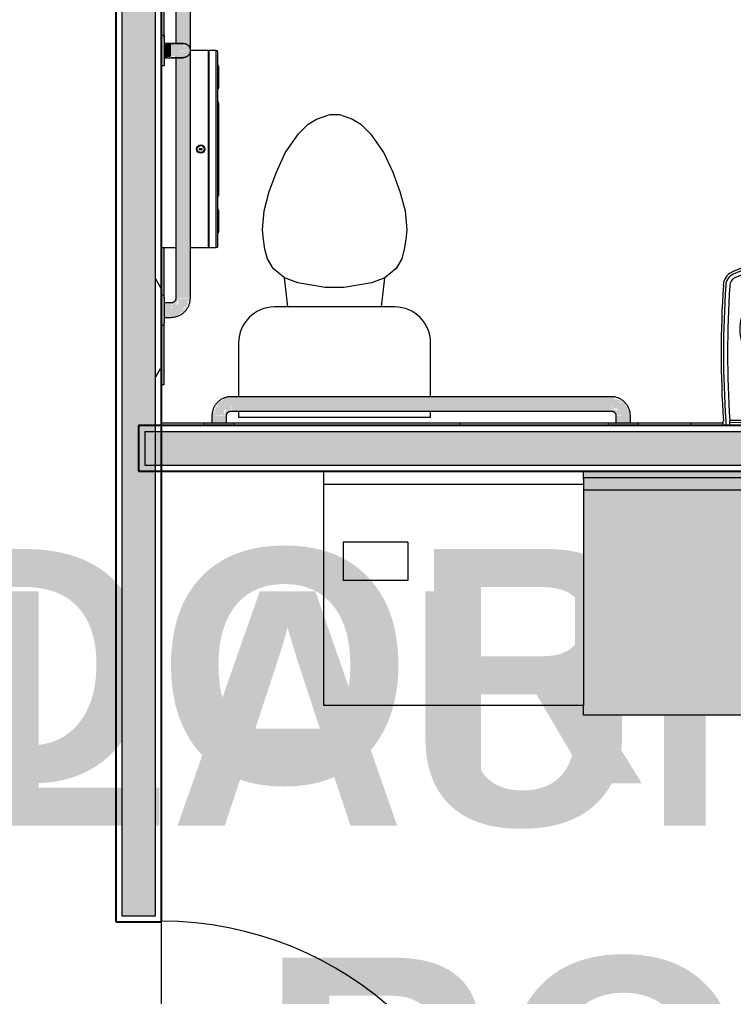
# Model space of a CAD drawing. Header units: inches. Extents: x 25369 to 33161, y -23509 to -20274.
# Drawn here: x 31088.9 to 31163.1, y -22524.8 to -22423.2 of the extents above; entities that cross this region are included whole.
import ezdxf

# ---------------------------------------------------------------- set-up
doc = ezdxf.new("R2010")
doc.units = ezdxf.units.IN
doc.header["$MEASUREMENT"] = 0
for name, color, linetype, lineweight in [('A-DOOR', 31, 'Continuous', 9), ('A-FLOR', 192, 'Continuous', 9), ('A-WALL', 113, 'Continuous', 9), ('A-WALL-PATT', 111, 'Continuous', 25), ('I-WALL', 2, 'Continuous', 9), ('M-AREA-IDEN', 171, 'Continuous', 9), ('P-SANR-FIXT', 6, 'Continuous', 9), ('Q-SPCQ', 91, 'Continuous', 9)]:
    doc.layers.add(name, color=color, linetype=linetype, lineweight=lineweight)
doc.styles.add('Arial_B', font='arialbd.ttf', dxfattribs={"height": 24.354149})
pattern_1 = [(0, (5929.126, 0), (61.44, 15.36), [2.534, -43.546, 2.534, -43.546, -245.76]), (0, (5929.126, 0), (61.44, 15.36), [-92.16, 2.534, -89.626, 2.534, -43.546, -107.52]), (0, (5929.126, 0), (61.44, 15.36), [-230.4, 2.534, -28.186, 2.534, -74.266]), (120, (5952.166, 7.68), (-44.02215, 45.528601), [2.534, -43.546, 2.534, -43.546, -245.76]), (120, (5952.166, 7.68), (-44.02215, 45.528601), [-92.16, 2.534, -89.626, 2.534, -43.546, -107.52]), (120, (5952.166, 7.68), (-44.02215, 45.528601), [-230.4, 2.534, -28.186, 2.534, -74.266]), (240, (5959.846, 38.4), (-17.41785, -60.888601), [2.534, -43.546, 2.534, -43.546, -245.76]), (240, (5959.846, 38.4), (-17.41785, -60.888601), [-92.16, 2.534, -89.626, 2.534, -43.546, -107.52]), (240, (5959.846, 38.4), (-17.41785, -60.888601), [-230.4, 2.534, -28.186, 2.534, -74.266])]

# ---------------------------------------------------------------- blocks, each defined once
blk = doc.blocks.new('Toilet-Domestic-3D - Toilet-Domestic-3D-V53-Overall Floor Plan')
at = {"layer": 'P-SANR-FIXT', "color": 7}
for p, q in [((-2.74, 11), (-1.87, 11.5)), ((-1.87, 11.5), (-0.5, 12)), ((-0.5, 12), (0.5, 12)), ((0.5, 12), (1.87, 11.5)), ((1.87, 11.5), (2.74, 11)), ((-3.74, 10), (-2.74, 11)), ((2.74, 11), (3.74, 10)), ((-5.13, 8), (-3.74, 10)), ((3.74, 10), (5.13, 8)), ((-6.06, 6), (-5.13, 8)), ((5.13, 8), (6.06, 6)), ((-6.79, 4), (-6.06, 6)), ((6.06, 6), (6.79, 4)), ((-7.33, 1.99), (-6.79, 4)), ((6.79, 4), (7.33, 1.99)), ((-7.5, 0), (-7.33, 1.99)), ((7.33, 1.99), (7.5, 0)), ((-7.41, -1), (-7.5, 0)), ((-7.24, -2), (-7.41, -1)), ((7.41, -1), (7.24, -2)), ((7.5, 0), (7.41, -1)), ((-6.97, -3), (-7.24, -2)), ((7.24, -2), (6.97, -3)), ((-6.4, -4), (-6.97, -3)), ((6.97, -3), (6.4, -4)), ((-5.21, -5), (-6.4, -4)), ((6.4, -4), (5.21, -5)), ((-3.84, -5.5), (-5.21, -5)), ((-4.86, -8.02), (-5.21, -5)), ((5.21, -5), (3.84, -5.5)), ((4.86, -8.02), (5.21, -5)), ((-1, -6), (-3.84, -5.5)), ((1, -6), (-1, -6)), ((3.84, -5.5), (1, -6)), ((6.25, -8.02), (-6.25, -8.02)), ((-9.98, -11.75), (-9.98, -17.35)), ((9.98, -17.38), (9.98, -11.75)), ((-9.98, -18.85), (-9.98, -19.48)), ((9.98, -19.48), (9.98, -18.83)), ((-9.98, -19.48), (9.98, -19.48))]:
    blk.add_line(p, q, dxfattribs=at)
for centre, start, end in [((-6.25, -11.75), 90, 180), ((6.25, -11.75), 0, 90)]:
    blk.add_arc(centre, 3.73, start, end, dxfattribs=at)
blk = doc.blocks.new('Sink-Bathroom-Kohler-Pinoir-2035-8 - Vitreous_China-0-White-V54-Overall Floor Plan')
at = {"layer": 'P-SANR-FIXT', "color": 7}
for p, q in [((25232.93, -22465.43), (25232.93, -22464.93)), ((25233.18, -22464.92), (25233.18, -22465.43)), ((25233.6, -22465.43), (25233.6, -22464.91)), ((25235.05, -22464.91), (25233.6, -22464.91)), ((25233.6, -22465.1), (25235.05, -22465.09)), ((25254.5, -22464.91), (25253.05, -22464.91)), ((25253.05, -22465.09), (25254.5, -22465.1)), ((25254.5, -22464.91), (25254.5, -22465.43)), ((25254.91, -22465.43), (25254.91, -22464.92)), ((25255.17, -22464.93), (25255.17, -22465.43))]:
    blk.add_line(p, q, dxfattribs=at)
for centre, radius, start, end in [((25244.05, -22472.73), 25.41, 66.3302, 113.6742), ((25244.05, -22472.73), 25.15, 66.3302, 113.6726), ((25244.05, -22472.73), 24.74, 66.3302, 113.6698), ((25244.05, -22461.14), 12.2, 53.7683, 126.2317), ((25234.47, -22450.87), 1.54, 113.9605, 180.0345), ((25234.47, -22450.87), 1.29, 113.9877, 180.3965), ((25244.05, -22461.14), 11.57, 53.6931, 126.3069), ((25253.63, -22450.86), 1.28, 359.0965, 66.3302), ((25253.63, -22450.86), 1.53, 359.5057, 66.3302), ((25339.28, -22457.9), 106.58, 176.2183, 183.7835), ((25339.28, -22457.9), 106.33, 176.2135, 183.7881), ((25339.28, -22457.9), 105.91, 176.2045, 183.7955), ((25234.47, -22450.87), 0.875, 114.0553, 181.2927), ((25253.63, -22450.86), 0.862, 358.0783, 66.3302), ((25148.82, -22457.9), 105.91, 356.2045, 3.7955), ((25148.82, -22457.9), 106.33, 356.2119, 3.7854), ((25148.82, -22457.9), 106.58, 356.2165, 3.78), ((25239.54, -22455.38), 4.9, 123.5514, 230.6366), ((25239.54, -22455.38), 4.26, 123.3558, 230.4225), ((25248.55, -22455.38), 4.26, 309.5775, 56.6442), ((25248.55, -22455.38), 4.9, 309.3634, 56.4486), ((25244.05, -22448.85), 12.18, 233.6508, 268.8043), ((25244.05, -22459.05), 0.934, 106.0546, 180), ((25244.05, -22459.05), 0.934, 180, 253.9454), ((25244.05, -22459.05), 0.934, 0, 73.9454), ((25244.05, -22448.85), 12.18, 271.1957, 306.3492), ((25244.05, -22459.05), 0.934, 286.0546, 0), ((25244.05, -22448.85), 12.82, 233.5725, 268.8634), ((25244.05, -22448.85), 12.82, 271.1366, 306.4275), ((25240.05, -22463.11), 0.692, 0, 170.1813), ((25240.05, -22463.11), 0.692, 195.218, 0), ((25248.05, -22463.12), 0.69, 0, 180), ((25248.05, -22463.12), 0.69, 180, 0)]:
    blk.add_arc(centre, radius, start, end, dxfattribs=at)
blk = doc.blocks.new('817_Grab_Bars - 8170-001420-V55-Overall Floor Plan')
at = {"layer": 'Q-SPCQ'}
for points in [[(25501.52, -22644.3), (25501.52, -22642.95), (25501.23, -22642.95), (25501.23, -22644.3)], [(25500.52, -22645.03), (25501.23, -22644.95), (25501.23, -22643.58), (25500.52, -22643.65), (25500.52, -22644.95)], [(25501.52, -22645.66), (25501.52, -22644.3), (25501.23, -22644.3), (25501.23, -22645.66)], [(25499.27, -22685.05), (25500.02, -22685.05), (25499.99, -22645.55), (25498.52, -22645.55), (25498.54, -22685.05), (25499.07, -22685.05)], [(25500.52, -22687.03), (25501.23, -22686.95), (25501.23, -22685.58), (25500.52, -22685.65), (25500.52, -22686.95)], [(25501.52, -22686.3), (25501.52, -22684.95), (25501.23, -22684.95), (25501.23, -22686.3)], [(25501.52, -22687.66), (25501.52, -22686.3), (25501.23, -22686.3), (25501.23, -22687.66)]]:
    blk.add_hatch(color=9, dxfattribs=at).paths.add_polyline_path(points, flags=0)
h = blk.add_hatch(color=9, dxfattribs=at)
h.paths.add_polyline_path([(25499.87, -22645.31), (25499.72, -22645.28), (25499.77, -22644.99), (25499.95, -22644.78), (25499.87, -22645.1), (25499.84, -22645.11), (25499.87, -22645.28)], flags=0)
h.paths.add_polyline_path([(25500.52, -22643.65), (25500.52, -22643.58), (25500.1, -22643.63)], flags=0)
h.paths.add_polyline_path([(25499.64, -22645.55), (25499.8, -22645.55), (25499.87, -22645.31), (25499.91, -22645.55), (25500.08, -22645.19), (25500.27, -22645.03), (25500.52, -22644.95), (25500.27, -22644.91), (25500.52, -22644.83), (25500.52, -22644.68), (25500.35, -22644.58), (25500.52, -22644.5), (25500.52, -22643.65), (25500.19, -22643.71), (25500.08, -22643.64), (25499.17, -22644.18), (25498.82, -22644.73), (25498.88, -22644.83), (25498.76, -22644.98), (25498.8, -22645.22), (25498.67, -22645.2), (25498.56, -22645.33), (25498.62, -22645.55), (25499.48, -22645.51), (25499.56, -22645.43)], flags=0)
h.paths.add_polyline_path([(25499.08, -22644.75), (25499.07, -22644.49), (25499.18, -22644.52)], flags=0)
h = blk.add_hatch(color=9, dxfattribs=at)
h.paths.add_polyline_path([(25500.27, -22685.69), (25500.24, -22685.84), (25499.95, -22685.79), (25499.75, -22685.62), (25500.03, -22685.63), (25500.08, -22685.73), (25500.24, -22685.7)], flags=0)
h.paths.add_polyline_path([(25498.62, -22685.05), (25498.54, -22685.05), (25498.6, -22685.4)], flags=0)
h.paths.add_polyline_path([(25500.29, -22687.01), (25500.52, -22686.95), (25500.47, -22686.09), (25500.35, -22686.03), (25500.52, -22685.93), (25500.52, -22685.77), (25500.27, -22685.69), (25500.52, -22685.65), (25500.15, -22685.49), (25499.99, -22685.29), (25499.91, -22685.05), (25499.87, -22685.3), (25499.8, -22685.05), (25499.64, -22685.05), (25499.54, -22685.22), (25499.46, -22685.05), (25498.62, -22685.05), (25498.65, -22685.4), (25498.59, -22685.47), (25499.15, -22686.39), (25499.71, -22686.74), (25499.79, -22686.69), (25499.94, -22686.81), (25500.18, -22686.77), (25500.16, -22686.9)], flags=0)
h.paths.add_polyline_path([(25499.45, -22686.5), (25499.48, -22686.39), (25499.71, -22686.49)], flags=0)
at = {"layer": 'Q-SPCQ', "color": 7}
for p, q in [((25501.52, -22642.74), (25501.23, -22642.74)), ((25501.23, -22644.3), (25501.23, -22642.95)), ((25501.23, -22643.55), (25500.52, -22643.55)), ((25500.52, -22645.05), (25501.23, -22645.05)), ((25501.23, -22645.66), (25501.23, -22644.3)), ((25498.52, -22645.55), (25498.52, -22685.05)), ((25500.02, -22685.05), (25500.02, -22645.55)), ((25501.23, -22645.87), (25501.52, -22645.87)), ((25501.23, -22685.55), (25500.52, -22685.55)), ((25501.52, -22684.74), (25501.23, -22684.74)), ((25501.23, -22686.3), (25501.23, -22684.95)), ((25501.23, -22687.66), (25501.23, -22686.3)), ((25500.52, -22687.05), (25501.23, -22687.05)), ((25501.23, -22687.87), (25501.52, -22687.87))]:
    blk.add_line(p, q, dxfattribs=at)
at = {"layer": 'Q-SPCQ', "color": 7, "flags": 128}
for points in [[(25500.52, -22643.55), (25500.44, -22643.55), (25500.36, -22643.56), (25500.28, -22643.57), (25500.2, -22643.58), (25500.12, -22643.59), (25500.04, -22643.61), (25499.96, -22643.63), (25499.89, -22643.65), (25499.81, -22643.68), (25499.74, -22643.71), (25499.66, -22643.74), (25499.59, -22643.78), (25499.52, -22643.82), (25499.45, -22643.86), (25499.39, -22643.9), (25499.32, -22643.95), (25499.26, -22644), (25499.2, -22644.05), (25499.14, -22644.1), (25499.08, -22644.16), (25499.03, -22644.22), (25498.97, -22644.28), (25498.92, -22644.34), (25498.88, -22644.41), (25498.83, -22644.47), (25498.79, -22644.54), (25498.75, -22644.61), (25498.72, -22644.68), (25498.68, -22644.75), (25498.65, -22644.83), (25498.62, -22644.9), (25498.6, -22644.98), (25498.58, -22645.06), (25498.56, -22645.13), (25498.54, -22645.21), (25498.53, -22645.29), (25498.52, -22645.37), (25498.52, -22645.45), (25498.52, -22645.53), (25498.52, -22645.55)], [(25500.02, -22645.55), (25500.02, -22645.53), (25500.02, -22645.51), (25500.02, -22645.49), (25500.02, -22645.47), (25500.03, -22645.45), (25500.03, -22645.43), (25500.03, -22645.41), (25500.04, -22645.4), (25500.05, -22645.38), (25500.05, -22645.36), (25500.06, -22645.34), (25500.07, -22645.32), (25500.08, -22645.3), (25500.09, -22645.29), (25500.1, -22645.27), (25500.11, -22645.25), (25500.13, -22645.24), (25500.14, -22645.22), (25500.15, -22645.21), (25500.17, -22645.19), (25500.18, -22645.18), (25500.2, -22645.17), (25500.21, -22645.16), (25500.23, -22645.14), (25500.25, -22645.13), (25500.26, -22645.12), (25500.28, -22645.11), (25500.3, -22645.1), (25500.32, -22645.09), (25500.33, -22645.09), (25500.35, -22645.08), (25500.37, -22645.07), (25500.39, -22645.07), (25500.41, -22645.06), (25500.43, -22645.06), (25500.45, -22645.06), (25500.47, -22645.05), (25500.49, -22645.05), (25500.51, -22645.05), (25500.52, -22645.05)], [(25498.52, -22685.05), (25498.52, -22685.13), (25498.52, -22685.21), (25498.53, -22685.29), (25498.54, -22685.37), (25498.56, -22685.45), (25498.57, -22685.53), (25498.59, -22685.61), (25498.62, -22685.68), (25498.64, -22685.76), (25498.67, -22685.83), (25498.71, -22685.9), (25498.74, -22685.98), (25498.78, -22686.05), (25498.82, -22686.12), (25498.86, -22686.18), (25498.91, -22686.25), (25498.96, -22686.31), (25499.01, -22686.37), (25499.07, -22686.43), (25499.12, -22686.49), (25499.18, -22686.54), (25499.24, -22686.59), (25499.3, -22686.64), (25499.37, -22686.69), (25499.43, -22686.74), (25499.5, -22686.78), (25499.57, -22686.82), (25499.64, -22686.85), (25499.72, -22686.89), (25499.79, -22686.92), (25499.87, -22686.94), (25499.94, -22686.97), (25500.02, -22686.99), (25500.1, -22687.01), (25500.18, -22687.02), (25500.25, -22687.04), (25500.33, -22687.04), (25500.41, -22687.05), (25500.49, -22687.05), (25500.52, -22687.05)], [(25500.52, -22685.55), (25500.5, -22685.55), (25500.48, -22685.55), (25500.46, -22685.55), (25500.44, -22685.55), (25500.42, -22685.54), (25500.4, -22685.54), (25500.38, -22685.53), (25500.36, -22685.53), (25500.34, -22685.52), (25500.32, -22685.51), (25500.3, -22685.51), (25500.28, -22685.5), (25500.27, -22685.49), (25500.25, -22685.48), (25500.23, -22685.47), (25500.22, -22685.45), (25500.2, -22685.44), (25500.19, -22685.43), (25500.17, -22685.42), (25500.16, -22685.4), (25500.14, -22685.39), (25500.13, -22685.37), (25500.12, -22685.36), (25500.11, -22685.34), (25500.09, -22685.32), (25500.08, -22685.31), (25500.07, -22685.29), (25500.07, -22685.27), (25500.06, -22685.25), (25500.05, -22685.23), (25500.04, -22685.22), (25500.04, -22685.2), (25500.03, -22685.18), (25500.03, -22685.16), (25500.02, -22685.14), (25500.02, -22685.12), (25500.02, -22685.1), (25500.02, -22685.08), (25500.02, -22685.06), (25500.02, -22685.05)]]:
    blk.add_lwpolyline(points, dxfattribs=at)
blk = doc.blocks.new('817_Grab_Bars - 8170-001420-25752-Overall Floor Plan')
at = {"layer": 'Q-SPCQ'}
h = blk.add_hatch(color=9, dxfattribs=at)
h.paths.add_polyline_path([(25448.12, -22690.06), (25447.97, -22690.03), (25448.02, -22689.74), (25448.2, -22689.53), (25448.12, -22689.85), (25448.09, -22689.86), (25448.12, -22690.03)], flags=0)
h.paths.add_polyline_path([(25448.77, -22688.4), (25448.77, -22688.33), (25448.35, -22688.38)], flags=0)
h.paths.add_polyline_path([(25447.89, -22690.3), (25448.05, -22690.3), (25448.12, -22690.06), (25448.16, -22690.3), (25448.33, -22689.94), (25448.53, -22689.78), (25448.77, -22689.7), (25448.52, -22689.66), (25448.77, -22689.58), (25448.77, -22689.43), (25448.6, -22689.33), (25448.77, -22689.25), (25448.77, -22688.4), (25448.44, -22688.46), (25448.33, -22688.39), (25447.42, -22688.93), (25447.07, -22689.48), (25447.13, -22689.58), (25447.01, -22689.73), (25447.05, -22689.97), (25446.92, -22689.95), (25446.81, -22690.08), (25446.87, -22690.3), (25447.73, -22690.26), (25447.81, -22690.18)], flags=0)
h.paths.add_polyline_path([(25447.33, -22689.5), (25447.32, -22689.24), (25447.43, -22689.27)], flags=0)
h = blk.add_hatch(color=9, dxfattribs=at)
h.paths.add_polyline_path([(25462.66, -22689.14), (25462.52, -22689.31), (25462.59, -22689.25), (25462.62, -22689.2)], flags=0)
h.paths.add_polyline_path([(25462.77, -22688.81), (25462.54, -22688.93), (25462.68, -22689.12), (25462.77, -22688.97), (25462.77, -22688.86)], flags=0)
h.paths.add_polyline_path([(25460.34, -22689.8), (25461.86, -22689.73), (25461.96, -22689.46), (25462.02, -22689.25), (25462, -22689.13), (25461.94, -22689.05), (25462.07, -22688.81), (25462.33, -22688.74), (25462.39, -22688.74), (25462.52, -22688.58), (25462.52, -22688.46), (25462.75, -22688.52), (25462.77, -22688.81), (25462.92, -22688.81), (25463.02, -22689.48), (25463.18, -22689.8), (25488.27, -22689.78), (25488.27, -22688.3), (25448.77, -22688.33), (25448.77, -22689.8), (25451.56, -22689.8)], flags=0)
h.paths.add_polyline_path([(25463.22, -22689.56), (25463.1, -22689.22), (25463.21, -22689.25), (25463.22, -22689.54)], flags=0)
h = blk.add_hatch(color=9, dxfattribs=at)
h.paths.add_polyline_path([(25490.16, -22690.3), (25490.24, -22690.3), (25490.19, -22689.89)], flags=0)
h.paths.add_polyline_path([(25488.51, -22689.66), (25488.54, -22689.51), (25488.83, -22689.56), (25489.04, -22689.73), (25488.75, -22689.73), (25488.7, -22689.63), (25488.54, -22689.66)], flags=0)
h.paths.add_polyline_path([(25489.52, -22690.3), (25490.16, -22690.3), (25490.11, -22689.98), (25490.19, -22689.89), (25489.63, -22688.96), (25489.07, -22688.62), (25488.99, -22688.67), (25488.84, -22688.54), (25488.6, -22688.59), (25488.62, -22688.46), (25488.49, -22688.35), (25488.27, -22688.4), (25488.31, -22689.27), (25488.43, -22689.33), (25488.27, -22689.43), (25488.27, -22689.58), (25488.51, -22689.66), (25488.27, -22689.7), (25488.63, -22689.87), (25488.79, -22690.06), (25488.87, -22690.3), (25488.91, -22690.06), (25488.98, -22690.3), (25489.14, -22690.3), (25489.24, -22690.14), (25489.32, -22690.3)], flags=0)
h.paths.add_polyline_path([(25489.5, -22689.13), (25489.07, -22688.86), (25489.33, -22688.86), (25489.49, -22689.11)], flags=0)
for points in [[(25447, -22691.02), (25448.24, -22691.02), (25448.16, -22690.3), (25446.79, -22690.3), (25446.87, -22691.02), (25446.98, -22691.02)], [(25489.43, -22691.02), (25490.24, -22691.02), (25490.16, -22690.3), (25488.79, -22690.3), (25488.87, -22691.02), (25489.32, -22691.02)], [(25446.73, -22691.3), (25447.52, -22691.3), (25447.52, -22691.02), (25446.16, -22691.02), (25446.16, -22691.3), (25446.45, -22691.3)], [(25448.3, -22691.3), (25448.87, -22691.3), (25448.87, -22691.02), (25447.52, -22691.02), (25447.52, -22691.3), (25448.03, -22691.3)], [(25488.73, -22691.3), (25489.52, -22691.3), (25489.52, -22691.02), (25488.16, -22691.02), (25488.16, -22691.3), (25488.45, -22691.3)], [(25490.3, -22691.3), (25490.87, -22691.3), (25490.87, -22691.02), (25489.52, -22691.02), (25489.52, -22691.3), (25490.03, -22691.3)]]:
    blk.add_hatch(color=9, dxfattribs=at).paths.add_polyline_path(points, flags=0)
at = {"layer": 'Q-SPCQ', "color": 7}
for p, q in [((25488.27, -22688.3), (25448.77, -22688.3)), ((25446.77, -22690.3), (25446.77, -22691.02)), ((25448.27, -22691.02), (25448.27, -22690.3)), ((25448.77, -22689.8), (25461.86, -22689.8)), ((25463.17, -22689.8), (25488.27, -22689.8)), ((25488.77, -22690.3), (25488.77, -22691.02)), ((25490.27, -22691.02), (25490.27, -22690.3)), ((25445.95, -22691.02), (25445.95, -22691.3)), ((25446.16, -22691.02), (25447.52, -22691.02)), ((25447.52, -22691.02), (25448.87, -22691.02)), ((25449.08, -22691.3), (25449.08, -22691.02)), ((25487.95, -22691.02), (25487.95, -22691.3)), ((25488.16, -22691.02), (25489.52, -22691.02)), ((25489.52, -22691.02), (25490.87, -22691.02)), ((25491.08, -22691.3), (25491.08, -22691.02))]:
    blk.add_line(p, q, dxfattribs=at)
at = {"layer": 'Q-SPCQ', "color": 7, "flags": 128}
for points in [[(25448.77, -22688.3), (25448.69, -22688.3), (25448.61, -22688.31), (25448.53, -22688.32), (25448.45, -22688.33), (25448.37, -22688.34), (25448.29, -22688.36), (25448.21, -22688.38), (25448.14, -22688.4), (25448.06, -22688.43), (25447.99, -22688.46), (25447.91, -22688.49), (25447.84, -22688.53), (25447.77, -22688.57), (25447.7, -22688.61), (25447.64, -22688.65), (25447.57, -22688.7), (25447.51, -22688.75), (25447.45, -22688.8), (25447.39, -22688.85), (25447.33, -22688.91), (25447.28, -22688.97), (25447.22, -22689.03), (25447.17, -22689.09), (25447.13, -22689.16), (25447.08, -22689.22), (25447.04, -22689.29), (25447, -22689.36), (25446.97, -22689.43), (25446.93, -22689.5), (25446.9, -22689.58), (25446.87, -22689.65), (25446.85, -22689.73), (25446.83, -22689.81), (25446.81, -22689.88), (25446.79, -22689.96), (25446.78, -22690.04), (25446.77, -22690.12), (25446.77, -22690.2), (25446.77, -22690.28), (25446.77, -22690.3)], [(25490.27, -22690.3), (25490.26, -22690.22), (25490.26, -22690.14), (25490.25, -22690.06), (25490.24, -22689.98), (25490.23, -22689.91), (25490.21, -22689.83), (25490.19, -22689.75), (25490.16, -22689.67), (25490.14, -22689.6), (25490.11, -22689.52), (25490.07, -22689.45), (25490.04, -22689.38), (25490, -22689.31), (25489.96, -22689.24), (25489.92, -22689.17), (25489.87, -22689.11), (25489.82, -22689.05), (25489.77, -22688.98), (25489.71, -22688.92), (25489.66, -22688.87), (25489.6, -22688.81), (25489.54, -22688.76), (25489.48, -22688.71), (25489.41, -22688.66), (25489.35, -22688.62), (25489.28, -22688.58), (25489.21, -22688.54), (25489.14, -22688.5), (25489.06, -22688.47), (25488.99, -22688.44), (25488.91, -22688.41), (25488.84, -22688.39), (25488.76, -22688.37), (25488.68, -22688.35), (25488.61, -22688.33), (25488.53, -22688.32), (25488.45, -22688.31), (25488.37, -22688.31), (25488.29, -22688.3), (25488.27, -22688.3)], [(25448.27, -22690.3), (25448.27, -22690.28), (25448.27, -22690.26), (25448.27, -22690.24), (25448.27, -22690.22), (25448.28, -22690.2), (25448.28, -22690.18), (25448.28, -22690.16), (25448.29, -22690.15), (25448.3, -22690.13), (25448.3, -22690.11), (25448.31, -22690.09), (25448.32, -22690.07), (25448.33, -22690.05), (25448.34, -22690.04), (25448.35, -22690.02), (25448.36, -22690), (25448.38, -22689.99), (25448.39, -22689.97), (25448.4, -22689.96), (25448.42, -22689.94), (25448.43, -22689.93), (25448.45, -22689.92), (25448.46, -22689.91), (25448.48, -22689.89), (25448.5, -22689.88), (25448.51, -22689.87), (25448.53, -22689.86), (25448.55, -22689.85), (25448.57, -22689.84), (25448.58, -22689.84), (25448.6, -22689.83), (25448.62, -22689.82), (25448.64, -22689.82), (25448.66, -22689.81), (25448.68, -22689.81), (25448.7, -22689.81), (25448.72, -22689.8), (25448.74, -22689.8), (25448.76, -22689.8), (25448.77, -22689.8)], [(25488.27, -22689.8), (25488.29, -22689.8), (25488.31, -22689.8), (25488.33, -22689.81), (25488.34, -22689.81), (25488.36, -22689.81), (25488.38, -22689.82), (25488.4, -22689.82), (25488.42, -22689.83), (25488.44, -22689.83), (25488.46, -22689.84), (25488.48, -22689.85), (25488.5, -22689.86), (25488.51, -22689.87), (25488.53, -22689.88), (25488.55, -22689.89), (25488.56, -22689.9), (25488.58, -22689.91), (25488.59, -22689.93), (25488.61, -22689.94), (25488.62, -22689.95), (25488.64, -22689.97), (25488.65, -22689.98), (25488.66, -22690), (25488.67, -22690.02), (25488.69, -22690.03), (25488.7, -22690.05), (25488.71, -22690.07), (25488.72, -22690.08), (25488.72, -22690.1), (25488.73, -22690.12), (25488.74, -22690.14), (25488.74, -22690.16), (25488.75, -22690.18), (25488.75, -22690.2), (25488.76, -22690.22), (25488.76, -22690.24), (25488.76, -22690.26), (25488.76, -22690.28), (25488.77, -22690.3), (25488.77, -22690.3)]]:
    blk.add_lwpolyline(points, dxfattribs=at)
blk = doc.blocks.new('Dispenser-Toilet_Tissue-Frost_Products_LTD_-Jumbo-169 - Steel-Brushed-Stainless_Steel-39538-Overall Floor Plan')
at = {"layer": 'Q-SPCQ', "color": 10, "lineweight": 13}
for p, q in [((25483.01, -22685.6), (25462.52, -22685.6)), ((25462.52, -22685.6), (25462.52, -22686.37)), ((25464.03, -22685.44), (25462.68, -22685.44)), ((25481.5, -22685.44), (25464.03, -22685.44)), ((25466.36, -22685.34), (25464.19, -22685.34)), ((25467.83, -22685.44), (25466.52, -22685.44)), ((25477.52, -22685.34), (25468.01, -22685.34)), ((25479.01, -22685.44), (25477.7, -22685.44)), ((25481.34, -22685.34), (25479.17, -22685.34)), ((25482.86, -22685.44), (25481.5, -22685.44)), ((25483.01, -22686.37), (25483.01, -22685.6)), ((25462.52, -22686.37), (25462.58, -22686.37)), ((25462.52, -22686.46), (25483.01, -22686.46)), ((25462.52, -22686.46), (25462.52, -22688.33)), ((25462.58, -22686.37), (25482.96, -22686.37)), ((25462.58, -22686.37), (25462.58, -22686.4)), ((25482.96, -22686.4), (25462.58, -22686.4)), ((25482.96, -22686.4), (25482.96, -22686.37)), ((25482.96, -22686.37), (25483.01, -22686.37)), ((25483.01, -22688.3), (25483.01, -22686.46)), ((25472.81, -22687.06), (25472.73, -22687.06)), ((25472.73, -22687.06), (25472.73, -22687.4)), ((25472.73, -22687.4), (25472.81, -22687.4)), ((25472.81, -22687.4), (25472.81, -22687.06)), ((25483.01, -22691.3), (25483.01, -22689.8))]:
    blk.add_line(p, q, dxfattribs=at)
for radius in [0.438, 0.358]:
    blk.add_circle((25472.77, -22687.22), radius, dxfattribs=at)
for centre, radius, start, end in [((25462.68, -22685.6), 0.16, 90, 180), ((25464.19, -22685.52), 0.18, 90, 153.6122), ((25465.74, -22685.46), 0.118, 100.8116, 172.3569), ((25465.74, -22685.49), 0.151, 19.6341, 87.321), ((25465.76, -22685.49), 0.151, 19.6341, 86.8331), ((25465.77, -22685.52), 0.18, 26.3878, 90), ((25466.34, -22685.46), 0.119, 100.0401, 171.5195), ((25466.34, -22685.49), 0.151, 19.6341, 87.321), ((25466.35, -22685.49), 0.151, 19.6341, 87.321), ((25466.36, -22685.52), 0.18, 26.3878, 90), ((25468.01, -22685.56), 0.22, 90, 146.9443), ((25477.52, -22685.56), 0.22, 33.0557, 90), ((25479.17, -22685.52), 0.18, 90, 153.6122), ((25479.18, -22685.49), 0.151, 92.679, 160.3659), ((25479.19, -22685.49), 0.151, 92.679, 160.3659), ((25479.19, -22685.46), 0.119, 8.4805, 79.9599), ((25479.76, -22685.52), 0.18, 90, 153.6084), ((25479.77, -22685.49), 0.151, 93.1667, 160.3726), ((25479.79, -22685.49), 0.151, 92.679, 160.3653), ((25479.79, -22685.46), 0.118, 7.6431, 79.1884), ((25481.34, -22685.52), 0.18, 26.3878, 90), ((25482.85, -22685.6), 0.16, 0, 89.0019), ((25462.58, -22686.46), 0.06, 90, 180), ((25482.95, -22686.46), 0.0601, 0, 87.3185)]:
    blk.add_arc(centre, radius, start, end, dxfattribs=at)
blk = doc.blocks.new('817_Grab_Bars - 8170-001180-25756-Overall Floor Plan')
at = {"layer": 'Q-SPCQ'}
for points in [[(25462.52, -22690.3), (25462.52, -22688.67), (25462.34, -22688.77), (25462.25, -22688.59), (25461.92, -22689.13), (25462.04, -22689.13), (25462, -22689.41), (25461.87, -22689.59), (25461.87, -22690.3), (25462.32, -22690.3)], [(25462.52, -22691.02), (25462.52, -22690.3), (25461.79, -22690.3), (25461.87, -22691.02), (25462.32, -22691.02)], [(25462.89, -22691.02), (25463.24, -22691.02), (25463.16, -22690.3), (25462.52, -22690.3), (25462.52, -22691.02), (25462.71, -22691.02)]]:
    blk.add_hatch(color=9, dxfattribs=at).paths.add_polyline_path(points, flags=0)
h = blk.add_hatch(color=9, dxfattribs=at)
h.paths.add_polyline_path([(25462.66, -22689.14), (25462.52, -22689), (25462.53, -22689.2)], flags=0)
h.paths.add_polyline_path([(25462.89, -22690.3), (25463.16, -22690.3), (25463.08, -22689.94), (25463.18, -22689.82), (25463.08, -22689.5), (25463.02, -22689.49), (25462.91, -22689.28), (25463.01, -22689.25), (25462.91, -22688.75), (25462.77, -22688.81), (25462.78, -22689.05), (25462.66, -22689.14), (25462.52, -22689.54), (25462.52, -22690.3), (25462.71, -22690.3)], flags=0)
h.paths.add_polyline_path([(25463.22, -22689.56), (25463.18, -22689.22), (25463.1, -22689.22), (25463.19, -22689.49)], flags=0)
h.paths.add_polyline_path([(25462.52, -22688.89), (25462.77, -22688.77), (25462.75, -22688.46), (25462.52, -22688.46), (25462.52, -22688.81)], flags=0)
h = blk.add_hatch(color=9, dxfattribs=at)
h.paths.add_polyline_path([(25461.45, -22691.3), (25463.87, -22691.3), (25463.87, -22691.02), (25461.16, -22691.02), (25461.16, -22691.3)], flags=0)
h.paths.add_polyline_path([(25463.97, -22691.3), (25464.08, -22691.02), (25463.94, -22691.02)], flags=0)
h.paths.add_polyline_path([(25461.09, -22691.3), (25461.06, -22691.02), (25460.95, -22691.3)], flags=0)
at = {"layer": 'Q-SPCQ', "color": 7}
for p, q in [((25461.77, -22690.3), (25461.77, -22691.02)), ((25461.77, -22690.3), (25461.77, -22691.02)), ((25463.27, -22691.02), (25463.27, -22690.3)), ((25463.27, -22691.02), (25463.27, -22690.3)), ((25460.95, -22691.02), (25460.95, -22691.3)), ((25460.95, -22691.02), (25460.95, -22691.3)), ((25460.95, -22691.02), (25464.08, -22691.02)), ((25461.16, -22691.02), (25460.95, -22691.02)), ((25460.95, -22691.02), (25461.16, -22691.02)), ((25461.16, -22691.02), (25460.95, -22691.02)), ((25464.08, -22691.3), (25464.08, -22691.02)), ((25464.08, -22691.3), (25464.08, -22691.02))]:
    blk.add_line(p, q, dxfattribs=at)
at = {"layer": 'Q-SPCQ', "color": 7, "flags": 128}
for points in [[(25461.77, -22689.05), (25461.77, -22689.02), (25461.77, -22688.99), (25461.77, -22688.96), (25461.77, -22688.93), (25461.78, -22688.9), (25461.79, -22688.87), (25461.79, -22688.85), (25461.8, -22688.82), (25461.81, -22688.79), (25461.82, -22688.76), (25461.84, -22688.73), (25461.85, -22688.71), (25461.86, -22688.68), (25461.88, -22688.65), (25461.9, -22688.63), (25461.91, -22688.6), (25461.93, -22688.58), (25461.95, -22688.56), (25461.97, -22688.54), (25461.99, -22688.51), (25462.01, -22688.49), (25462.04, -22688.47), (25462.06, -22688.46), (25462.09, -22688.44), (25462.11, -22688.42), (25462.14, -22688.41), (25462.16, -22688.39), (25462.19, -22688.38), (25462.22, -22688.37), (25462.24, -22688.35), (25462.27, -22688.34), (25462.3, -22688.33), (25462.33, -22688.33), (25462.36, -22688.32), (25462.39, -22688.31), (25462.42, -22688.31), (25462.45, -22688.31), (25462.48, -22688.3), (25462.51, -22688.3), (25462.52, -22688.3)], [(25462.52, -22688.3), (25462.55, -22688.3), (25462.58, -22688.31), (25462.61, -22688.31), (25462.63, -22688.31), (25462.66, -22688.32), (25462.69, -22688.32), (25462.72, -22688.33), (25462.75, -22688.34), (25462.78, -22688.35), (25462.81, -22688.36), (25462.83, -22688.37), (25462.86, -22688.39), (25462.89, -22688.4), (25462.91, -22688.42), (25462.94, -22688.43), (25462.96, -22688.45), (25462.99, -22688.47), (25463.01, -22688.49), (25463.03, -22688.51), (25463.05, -22688.53), (25463.07, -22688.55), (25463.09, -22688.57), (25463.11, -22688.6), (25463.13, -22688.62), (25463.15, -22688.65), (25463.16, -22688.67), (25463.18, -22688.7), (25463.19, -22688.73), (25463.2, -22688.75), (25463.21, -22688.78), (25463.22, -22688.81), (25463.23, -22688.84), (25463.24, -22688.87), (25463.25, -22688.9), (25463.25, -22688.93), (25463.26, -22688.95), (25463.26, -22688.98), (25463.26, -22689.01), (25463.27, -22689.04), (25463.27, -22689.05)], [(25461.77, -22689.05), (25461.77, -22689.05), (25461.77, -22689.06), (25461.77, -22689.06), (25461.77, -22689.07), (25461.77, -22689.08), (25461.77, -22689.09), (25461.77, -22689.1), (25461.77, -22689.12), (25461.77, -22689.13), (25461.77, -22689.15), (25461.77, -22689.17), (25461.77, -22689.19), (25461.77, -22689.22), (25461.77, -22689.24), (25461.77, -22689.27), (25461.77, -22689.3), (25461.77, -22689.33), (25461.77, -22689.36), (25461.77, -22689.4), (25461.77, -22689.43), (25461.77, -22689.47), (25461.77, -22689.51), (25461.77, -22689.55), (25461.77, -22689.59), (25461.77, -22689.63), (25461.77, -22689.67), (25461.77, -22689.71), (25461.77, -22689.76), (25461.77, -22689.8), (25461.77, -22689.85), (25461.77, -22689.9), (25461.77, -22689.94), (25461.77, -22689.99), (25461.77, -22690.04), (25461.77, -22690.09), (25461.77, -22690.14), (25461.77, -22690.19), (25461.77, -22690.24), (25461.77, -22690.29), (25461.77, -22690.3)], [(25461.77, -22690.3), (25461.77, -22690.25), (25461.77, -22690.2), (25461.77, -22690.15), (25461.77, -22690.1), (25461.77, -22690.05), (25461.77, -22690.01), (25461.77, -22689.96), (25461.77, -22689.91), (25461.77, -22689.86), (25461.77, -22689.82), (25461.77, -22689.77), (25461.77, -22689.73), (25461.77, -22689.68), (25461.77, -22689.64), (25461.77, -22689.6), (25461.77, -22689.56), (25461.77, -22689.52), (25461.77, -22689.48), (25461.77, -22689.44), (25461.77, -22689.41), (25461.77, -22689.37), (25461.77, -22689.34), (25461.77, -22689.31), (25461.77, -22689.28), (25461.77, -22689.25), (25461.77, -22689.22), (25461.77, -22689.2), (25461.77, -22689.18), (25461.77, -22689.16), (25461.77, -22689.14), (25461.77, -22689.12), (25461.77, -22689.11), (25461.77, -22689.09), (25461.77, -22689.08), (25461.77, -22689.07), (25461.77, -22689.06), (25461.77, -22689.06), (25461.77, -22689.05), (25461.77, -22689.05)], [(25463.27, -22690.3), (25463.27, -22690.25), (25463.27, -22690.2), (25463.27, -22690.15), (25463.27, -22690.1), (25463.27, -22690.05), (25463.27, -22690.01), (25463.27, -22689.96), (25463.27, -22689.91), (25463.27, -22689.86), (25463.27, -22689.82), (25463.27, -22689.77), (25463.27, -22689.73), (25463.27, -22689.68), (25463.27, -22689.64), (25463.27, -22689.6), (25463.27, -22689.56), (25463.27, -22689.52), (25463.27, -22689.48), (25463.27, -22689.44), (25463.27, -22689.41), (25463.27, -22689.37), (25463.27, -22689.34), (25463.27, -22689.31), (25463.27, -22689.28), (25463.27, -22689.25), (25463.27, -22689.22), (25463.27, -22689.2), (25463.27, -22689.18), (25463.27, -22689.16), (25463.27, -22689.14), (25463.27, -22689.12), (25463.27, -22689.11), (25463.27, -22689.09), (25463.27, -22689.08), (25463.27, -22689.07), (25463.27, -22689.06), (25463.27, -22689.06), (25463.27, -22689.05), (25463.27, -22689.05)], [(25463.27, -22689.05), (25463.27, -22689.05), (25463.27, -22689.06), (25463.27, -22689.06), (25463.27, -22689.07), (25463.27, -22689.08), (25463.27, -22689.09), (25463.27, -22689.1), (25463.27, -22689.12), (25463.27, -22689.13), (25463.27, -22689.15), (25463.27, -22689.17), (25463.27, -22689.19), (25463.27, -22689.22), (25463.27, -22689.24), (25463.27, -22689.27), (25463.27, -22689.3), (25463.27, -22689.33), (25463.27, -22689.36), (25463.27, -22689.4), (25463.27, -22689.43), (25463.27, -22689.47), (25463.27, -22689.51), (25463.27, -22689.55), (25463.27, -22689.59), (25463.27, -22689.63), (25463.27, -22689.67), (25463.27, -22689.71), (25463.27, -22689.76), (25463.27, -22689.8), (25463.27, -22689.85), (25463.27, -22689.9), (25463.27, -22689.94), (25463.27, -22689.99), (25463.27, -22690.04), (25463.27, -22690.09), (25463.27, -22690.14), (25463.27, -22690.19), (25463.27, -22690.24), (25463.27, -22690.29), (25463.27, -22690.3)]]:
    blk.add_lwpolyline(points, dxfattribs=at)
blk = doc.blocks.new('Locker Rooms and Restrooms_rvt-2-Overall Floor Plan')
at = {"layer": 'A-WALL-PATT', "lineweight": 9}
h = blk.add_hatch(dxfattribs=at)
h.set_pattern_fill('FP_35', color=27, style=0, pattern_type=2)
h.set_pattern_definition([(180, (31194.642, -22477.428), (48, -24), [48, 0, 0, 0]), (270, (31170.64, -22465.43), (48, 3e-15), [12, -12]), (270, (31182.64, -22477.43), (48, 3e-15), [12, -12]), (270, (31158.64, -22477.43), (48, 3e-15), [12, -12]), (180, (31194.642, -22489.428), (48, -24), [48, 0, 0, 0]), (270, (31146.64, -22465.43), (48, 3e-15), [12, -12])])
h.paths.add_polyline_path([(25221.16, -22465.43), (25221.16, -22465.18), (25181.87, -22465.18), (25181.87, -22465.43), (25205.91, -22465.43)], flags=0)
h.paths.add_polyline_path([(25261.39, -22465.43), (25261.39, -22465.18), (25255.17, -22465.18), (25255.17, -22465.43), (25258.55, -22465.43)], flags=0)
h.paths.add_polyline_path([(25179.16, -22465.43), (25179.16, -22465.18), (25174.52, -22465.18), (25174.52, -22465.43)], flags=0)
h.paths.add_polyline_path([(25223.87, -22465.43), (25232.93, -22465.43), (25232.93, -22465.18), (25223.87, -22465.18)], flags=0)
h = blk.add_hatch(dxfattribs=at)
h.set_pattern_fill('FP_15', style=0, pattern_type=2)
h.set_pattern_definition(pattern_1)
h.paths.add_polyline_path([(25172.77, -22469.55), (25172.77, -22466.05), (25262.02, -22466.05), (25262.02, -22465.43), (25172.14, -22465.43), (25172.14, -22469.55)], flags=0)
h.paths.add_polyline_path([(25266.05, -22466.05), (25266.05, -22465.43), (25265.52, -22465.43), (25265.52, -22466.05)], flags=0)
at = {"layer": 'I-WALL', "lineweight": 5}
h = blk.add_hatch(color=135, dxfattribs=at)
h.paths.add_polyline_path([(25174.52, -22461.18), (25174.77, -22461.18), (25174.77, -22454.78), (25174.52, -22454.78)], flags=0)
h.paths.add_polyline_path([(25174.52, -22452.07), (25174.77, -22452.07), (25174.77, -22446.93), (25174.52, -22446.93)], flags=0)
h.paths.add_polyline_path([(25174.77, -22425.07), (25174.77, -22424.97), (25174.52, -22425.07)], flags=0)
h.paths.add_polyline_path([(25174.77, -22424.96), (25174.77, -22412.78), (25174.52, -22412.78), (25174.52, -22424.87)], flags=0)
h.paths.add_polyline_path([(25174.52, -22410.07), (25174.77, -22410.07), (25174.77, -22407.05), (25174.52, -22407.05)], flags=0)
blk.add_hatch(color=254, dxfattribs=at).paths.add_polyline_path([(25172.77, -22469.55), (25266.05, -22469.55), (25266.05, -22466.05), (25172.77, -22466.05)], flags=0)
at = {"layer": 'A-WALL', "color": 7}
for p, q in [((25179.16, -22465.18), (25174.52, -22465.18)), ((25221.16, -22465.18), (25181.87, -22465.18)), ((25232.93, -22465.18), (25223.87, -22465.18)), ((25172.77, -22466.05), (25172.77, -22469.55)), ((25172.77, -22466.05), (25262.02, -22466.05)), ((25172.77, -22469.55), (25266.05, -22469.55))]:
    blk.add_line(p, q, dxfattribs=at)
at = {"layer": 'I-WALL', "color": 7}
for p, q in [((25174.77, -22412.78), (25174.77, -22425.07)), ((25174.77, -22446.92), (25174.77, -22452.07)), ((25174.77, -22454.78), (25174.77, -22461.18)), ((25174.77, -22461.18), (25174.52, -22461.18))]:
    blk.add_line(p, q, dxfattribs=at)
at = {"layer": 'I-WALL', "color": 250, "lineweight": 25}
for p, q in [((25261.39, -22465.43), (25172.14, -22465.43)), ((25172.14, -22465.43), (25172.14, -22466.05)), ((25172.14, -22466.05), (25172.14, -22469.55)), ((25172.14, -22469.55), (25172.14, -22470.18)), ((25172.14, -22470.18), (25266.05, -22470.18))]:
    blk.add_line(p, q, dxfattribs=at)
at = {"lineweight": 9, "rotation": 270}
for name, p in [('817_Grab_Bars - 8170-001420-25752-Overall Floor Plan', (47865.82, 3036.09)), ('817_Grab_Bars - 8170-001180-25756-Overall Floor Plan', (47865.82, 3036.09)), ('Dispenser-Toilet_Tissue-Frost_Products_LTD_-Jumbo-169 - Steel-Brushed-Stainless_Steel-39538-Overall Floor Plan', (47865.82, 3036.09)), ('817_Grab_Bars - 8170-001420-V55-Overall Floor Plan', (47866.82, 3036.09))]:
    blk.add_blockref(name, p, dxfattribs=at)
at = {"lineweight": 9}
for name, p in [('Toilet-Domestic-3D - Toilet-Domestic-3D-V53-Overall Floor Plan', (25192.52, -22445.08)), ('Sink-Bathroom-Kohler-Pinoir-2035-8 - Vitreous_China-0-White-V54-Overall Floor Plan', (0, 0))]:
    blk.add_blockref(name, p, dxfattribs=at)
blk = doc.blocks.new('Struct_Xcel_Sports Complex_rvt-2-Overall Floor Plan')
at = {"layer": 'A-FLOR', "color": 7}
blk.add_line((25174.52, -22553.05), (25174.52, -22517.05), dxfattribs=at)
blk = doc.blocks.new('Single-Flush - 36_ x 84_-1318898-Overall Floor Plan')
at = {"layer": 'A-DOOR', "lineweight": 13}
for p, q in [((16, 2.37), (16, 38.39)), ((18, 38.39), (16, 38.39)), ((18, 2.37), (18, 38.39)), ((18, 2.37), (16, 2.37))]:
    blk.add_line(p, q, dxfattribs=at)
at = {"layer": 'A-DOOR'}
blk.add_arc((18, 2.37), 36.07, 93.1789, 180, dxfattribs=at)
blk = doc.blocks.new('Washing Machine - 26_x26_ - Private-V9-Overall Floor Plan')
at = {"layer": 'P-SANR-FIXT'}
for points in [[(1.31, -7.93), (1.31, 13), (0.63, 13), (0.63, -13), (1.31, -13)], [(2.59, -7.93), (2.59, 13), (1.31, 13), (1.31, -13), (2.59, -13)], [(26, 9.62), (26, 13), (2.59, 13), (2.59, -13), (26, -13)]]:
    blk.add_hatch(color=256, dxfattribs=at).paths.add_polyline_path(points, flags=0)
for p, q in [((0.63, 13), (1.31, 13)), ((1.31, 13), (1.41, 13)), ((1.31, 13), (1.31, -13)), ((2.59, 13), (2.59, -13)), ((25, 13), (26, 13)), ((26, 13), (26, -13)), ((1.31, -13), (0.63, -13)), ((1.41, -13), (1.31, -13)), ((26, -13), (25, -13))]:
    blk.add_line(p, q, dxfattribs=at)
blk = doc.blocks.new('Dryer - 27_ x 25_ x 35_-V10-Overall Floor Plan')
at = {"layer": 'Q-SPCQ'}
for p, q in [((1.42, 0.11), (28.42, 0.11)), ((1.42, -23.48), (1.42, 0.11)), ((28.42, 0.11), (28.42, -24.26)), ((19.67, -12.89), (26.42, -12.89)), ((19.67, -16.89), (19.67, -12.89)), ((26.42, -16.89), (26.42, -12.89)), ((19.67, -16.89), (26.42, -16.89)), ((1.42, -22.89), (28.42, -22.89))]:
    blk.add_line(p, q, dxfattribs=at)

msp = doc.modelspace()

# ---------------------------------------------------------------- hatches: boundary and pattern name
at = {"layer": 'A-WALL-PATT', "lineweight": 9}
h = msp.add_hatch(dxfattribs=at)
h.set_pattern_fill('FP_15', color=256, style=0, pattern_type=2)
h.set_pattern_definition(pattern_1)
h.paths.add_polyline_path([(31099.52, -22787.3), (31099.52, -22627.05), (31098.89, -22627.05), (31098.89, -22787.3)], flags=0)
h.paths.add_polyline_path([(31098.89, -22623.55), (31099.52, -22623.55), (31099.52, -22602.68), (31101.27, -22602.68), (31101.27, -22602.05), (31098.89, -22602.05), (31098.89, -22622.93)], flags=0)
h.paths.add_polyline_path([(31099.95, -22566.05), (31101.27, -22566.05), (31101.27, -22565.43), (31099.52, -22565.43), (31099.52, -22553.68), (31101.27, -22553.68), (31101.27, -22553.05), (31098.89, -22553.05), (31098.89, -22566.05)], flags=0)
h.paths.add_polyline_path([(31101.27, -22517.05), (31101.27, -22516.43), (31099.52, -22516.43), (31099.52, -22405.68), (31101.27, -22405.68), (31101.27, -22405.05), (31098.89, -22405.05), (31098.89, -22517.05), (31099.95, -22517.05)], flags=0)
h.paths.add_polyline_path([(31098.89, -22373.05), (31101.27, -22373.05), (31101.27, -22372.43), (31099.52, -22372.43), (31099.52, -22369.55), (31098.89, -22369.55)], flags=0)
h = msp.add_hatch(dxfattribs=at)
h.set_pattern_fill('FP_15', color=256, style=0, pattern_type=2)
h.set_pattern_definition(pattern_1)
h.paths.add_polyline_path([(31103.02, -22787.3), (31103.64, -22787.3), (31103.64, -22602.05), (31101.27, -22602.05), (31101.27, -22602.68), (31103.02, -22602.68), (31103.02, -22786.55)], flags=0)
h.paths.add_polyline_path([(31103.64, -22566.05), (31103.64, -22561.05), (31103.02, -22561.05), (31103.02, -22565.43), (31101.27, -22565.43), (31101.27, -22566.05)], flags=0)
h.paths.add_polyline_path([(31103.02, -22557.55), (31103.64, -22557.55), (31103.64, -22553.05), (31101.27, -22553.05), (31101.27, -22553.68), (31103.02, -22553.68)], flags=0)
h.paths.add_polyline_path([(31101.27, -22517.05), (31103.64, -22517.05), (31103.64, -22405.05), (31101.27, -22405.05), (31101.27, -22405.68), (31103.02, -22405.68), (31103.02, -22516.43), (31101.27, -22516.43)], flags=0)
h.paths.add_polyline_path([(31103.64, -22373.05), (31103.64, -22369.55), (31099.52, -22369.55), (31099.52, -22370.18), (31103.02, -22370.18), (31103.02, -22372.43), (31101.27, -22372.43), (31101.27, -22373.05)], flags=0)
at = {"layer": 'I-WALL', "lineweight": 5}
h = msp.add_hatch(color=256, dxfattribs=at)
h.paths.add_polyline_path([(31099.95, -22787.3), (31103.02, -22787.3), (31103.02, -22602.68), (31099.52, -22602.68), (31099.52, -22787.3)], flags=0)
h.paths.add_polyline_path([(31099.52, -22565.43), (31103.02, -22565.43), (31103.02, -22553.68), (31099.52, -22553.68)], flags=0)
h.paths.add_polyline_path([(31099.52, -22516.43), (31103.02, -22516.43), (31103.02, -22405.68), (31099.52, -22405.68), (31099.52, -22491.73)], flags=0)
h.paths.add_polyline_path([(31099.52, -22372.43), (31103.02, -22372.43), (31103.02, -22370.18), (31099.52, -22370.18)], flags=0)

# ---------------------------------------------------------------- linework, layer by layer
at = {"layer": 'A-WALL'}
for p, q in [((31099.52, -22405.68), (31099.52, -22516.43)), ((31103.02, -22516.43), (31103.02, -22405.68)), ((31099.52, -22516.43), (31103.02, -22516.43))]:
    msp.add_line(p, q, dxfattribs=at)
at = {"layer": 'I-WALL', "lineweight": 25}
for p, q in [((31098.89, -22405.05), (31098.89, -22517.05)), ((31103.64, -22517.05), (31103.64, -22405.05)), ((31098.89, -22517.05), (31103.64, -22517.05))]:
    msp.add_line(p, q, dxfattribs=at)

# ---------------------------------------------------------------- block references
at = {"lineweight": 5}
for name in ['Struct_Xcel_Sports Complex_rvt-2-Overall Floor Plan', 'Locker Rooms and Restrooms_rvt-2-Overall Floor Plan']:
    msp.add_blockref(name, (5929.13, 0), dxfattribs=at)
at = {"layer": 'A-DOOR', "rotation": 270}
msp.add_blockref('Single-Flush - 36_ x 84_-1318898-Overall Floor Plan', (31101.27, -22535.05), dxfattribs=at)
at = {"layer": 'P-SANR-FIXT', "rotation": 270}
msp.add_blockref('Washing Machine - 26_x26_ - Private-V9-Overall Floor Plan', (31160.52, -22469.55), dxfattribs=at)
at = {"layer": 'Q-SPCQ', "rotation": 180}
msp.add_blockref('Dryer - 27_ x 25_ x 35_-V10-Overall Floor Plan', (31148.94, -22494.44), dxfattribs=at)

# ---------------------------------------------------------------- texts
at = {"layer": 'M-AREA-IDEN', "char_height": 24.354, "attachment_point": 2, "line_spacing_factor": 0.938532, "style": 'Arial_B'}
for s, insert, width in [('CORRIDOR', (31061.67, -22478.27), 215.136), ('LAUNDRY\\PROOM', (31166.85, -22482.67), 192.096)]:
    msp.add_mtext(s, dxfattribs=dict(at, insert=insert, width=width))

doc.saveas('drawing.dxf')
